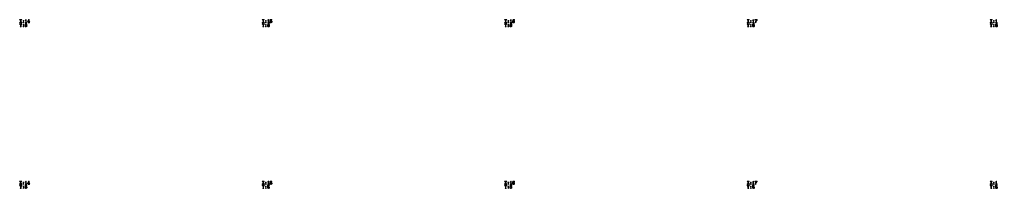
# Model space of a CAD drawing. Extents: x 3411 to 238236, y 6926 to 86361.
# Drawn here: x 175011 to 187103, y 27671 to 29762 of the extents above; entities that cross this region are included whole.
import ezdxf

# ---------------------------------------------------------------- set-up
doc = ezdxf.new("R2010")
doc.units = 13
doc.header["$MEASUREMENT"] = 0
doc.layers.add('L3D0 Base', color=3, linetype='Continuous')

msp = doc.modelspace()

# ---------------------------------------------------------------- linework, layer by layer
at = {"layer": 'L3D0 Base', "lineweight": 0}
for points in [[(175021, 29762), (175015, 29762), (175012, 29759), (175015, 29757), (175016, 29757), (175023, 29743), (175026, 29737), (175030, 29727), (175029, 29727), (175028, 29724), (175031, 29722), (175037, 29722), (175040, 29724), (175037, 29727), (175037, 29727), (175028, 29743), (175026, 29749), (175022, 29757), (175024, 29759)], [(175036, 29762), (175030, 29762), (175026, 29759), (175029, 29757), (175026, 29749), (175028, 29743), (175034, 29757), (175036, 29757), (175039, 29759)], [(175058, 29750), (175055, 29749), (175054, 29746), (175055, 29743), (175058, 29741), (175061, 29743), (175062, 29745), (175061, 29749)], [(175091, 29762), (175089, 29760), (175087, 29757), (175082, 29755), (175080, 29752), (175089, 29751), (175089, 29727), (175083, 29727), (175080, 29724), (175083, 29722), (175098, 29722), (175101, 29724), (175100, 29727), (175100, 29727), (175098, 29727), (175093, 29727), (175093, 29759)], [(175080, 29752), (175082, 29750), (175083, 29750), (175089, 29751)], [(175126, 29762), (175125, 29762), (175123, 29762), (175122, 29761), (175108, 29738), (175107, 29736), (175108, 29734), (175111, 29733), (175125, 29733), (175125, 29727), (175122, 29727), (175119, 29724), (175122, 29722), (175132, 29722), (175135, 29724), (175135, 29727), (175134, 29727), (175132, 29727), (175129, 29727), (175129, 29733), (175134, 29733), (175136, 29735), (175134, 29737), (175129, 29737), (175113, 29737), (175125, 29757), (175129, 29759), (175129, 29762)], [(175129, 29759), (175125, 29757), (175125, 29737), (175113, 29737), (175129, 29737)], [(178019, 29762), (178013, 29762), (178011, 29759), (178013, 29757), (178015, 29757), (178022, 29743), (178024, 29737), (178029, 29727), (178027, 29727), (178027, 29724), (178029, 29722), (178036, 29722), (178039, 29724), (178036, 29727), (178035, 29727), (178026, 29743), (178024, 29749), (178020, 29757), (178022, 29759)], [(178034, 29762), (178028, 29762), (178025, 29759), (178027, 29757), (178024, 29749), (178026, 29743), (178033, 29757), (178034, 29757), (178037, 29759)], [(178057, 29750), (178054, 29749), (178052, 29746), (178054, 29743), (178057, 29741), (178059, 29743), (178061, 29745), (178059, 29749)], [(178089, 29762), (178087, 29760), (178086, 29757), (178082, 29755), (178079, 29752), (178087, 29751), (178087, 29727), (178082, 29727), (178079, 29724), (178082, 29722), (178097, 29722), (178100, 29724), (178100, 29727), (178098, 29727), (178097, 29727), (178092, 29727), (178092, 29759)], [(178079, 29752), (178081, 29750), (178082, 29750), (178087, 29751)], [(178128, 29762), (178113, 29762), (178110, 29761), (178110, 29758), (178110, 29741), (178110, 29741), (178110, 29739), (178112, 29738), (178114, 29740), (178116, 29741), (178121, 29743), (178130, 29744), (178115, 29746), (178115, 29757), (178128, 29757), (178131, 29759), (178131, 29761), (178130, 29762)], [(178121, 29748), (178121, 29748), (178115, 29746), (178130, 29744), (178127, 29746)], [(181018, 29762), (181012, 29762), (181009, 29759), (181012, 29757), (181013, 29757), (181020, 29743), (181022, 29737), (181028, 29727), (181025, 29727), (181025, 29724), (181028, 29722), (181034, 29722), (181037, 29724), (181034, 29727), (181033, 29727), (181025, 29743), (181022, 29749), (181018, 29757), (181021, 29759)], [(181032, 29762), (181026, 29762), (181023, 29759), (181026, 29757), (181022, 29749), (181025, 29743), (181032, 29757), (181032, 29757), (181036, 29759)], [(181055, 29750), (181052, 29749), (181050, 29746), (181052, 29743), (181055, 29741), (181058, 29743), (181059, 29745), (181058, 29749)], [(181088, 29762), (181085, 29760), (181084, 29757), (181080, 29755), (181077, 29752), (181085, 29751), (181085, 29727), (181080, 29727), (181078, 29724), (181080, 29722), (181096, 29722), (181098, 29724), (181098, 29727), (181096, 29727), (181096, 29727), (181090, 29727), (181090, 29759)], [(181077, 29752), (181079, 29750), (181080, 29750), (181085, 29751)], [(181123, 29762), (181120, 29762), (181116, 29760), (181111, 29756), (181109, 29753), (181106, 29748), (181106, 29741), (181106, 29737), (181107, 29732), (181107, 29730), (181110, 29726), (181119, 29727), (181115, 29727), (181112, 29733), (181112, 29737), (181114, 29741), (181114, 29741), (181120, 29743), (181128, 29744), (181111, 29745), (181113, 29749), (181116, 29754), (181117, 29755), (181123, 29757), (181129, 29760), (181128, 29761)], [(181120, 29748), (181117, 29748), (181111, 29745), (181128, 29744), (181125, 29747)], [(181129, 29760), (181123, 29757), (181125, 29757), (181124, 29755), (181125, 29752), (181127, 29751), (181130, 29752), (181131, 29755)], [(184017, 29762), (184011, 29762), (184007, 29759), (184011, 29757), (184011, 29757), (184018, 29743), (184021, 29737), (184026, 29727), (184025, 29727), (184024, 29724), (184026, 29722), (184032, 29722), (184035, 29724), (184032, 29727), (184032, 29727), (184024, 29743), (184021, 29749), (184017, 29757), (184019, 29759)], [(184031, 29762), (184025, 29762), (184022, 29759), (184025, 29757), (184021, 29749), (184024, 29743), (184030, 29757), (184031, 29757), (184034, 29759)], [(184053, 29750), (184050, 29749), (184049, 29746), (184050, 29743), (184053, 29741), (184057, 29743), (184057, 29745), (184057, 29749)], [(184087, 29762), (184085, 29760), (184082, 29757), (184078, 29755), (184075, 29752), (184084, 29751), (184084, 29727), (184079, 29727), (184076, 29724), (184079, 29722), (184094, 29722), (184096, 29724), (184096, 29727), (184095, 29727), (184094, 29727), (184088, 29727), (184088, 29759)], [(184075, 29752), (184078, 29750), (184078, 29750), (184084, 29751)], [(184106, 29762), (184105, 29762), (184104, 29761), (184104, 29759), (184104, 29757), (184124, 29757), (184120, 29753), (184117, 29748), (184116, 29744), (184113, 29739), (184113, 29737), (184112, 29731), (184112, 29731), (184112, 29725), (184114, 29721), (184116, 29722), (184116, 29724), (184117, 29730), (184118, 29736), (184120, 29741), (184122, 29746), (184123, 29748), (184126, 29752), (184130, 29756), (184131, 29758), (184131, 29759), (184131, 29761), (184130, 29762), (184128, 29762), (184109, 29762)], [(184104, 29757), (184104, 29755), (184105, 29754), (184106, 29754), (184109, 29755), (184109, 29757), (184124, 29757)], [(187021, 29762), (187015, 29762), (187012, 29759), (187015, 29757), (187016, 29757), (187023, 29743), (187026, 29737), (187030, 29727), (187029, 29727), (187028, 29724), (187031, 29722), (187037, 29722), (187041, 29724), (187037, 29727), (187036, 29727), (187028, 29743), (187026, 29749), (187022, 29757), (187024, 29759)], [(187036, 29762), (187030, 29762), (187026, 29759), (187029, 29757), (187026, 29749), (187028, 29743), (187034, 29757), (187036, 29757), (187038, 29759)], [(187058, 29750), (187055, 29749), (187054, 29746), (187055, 29743), (187058, 29741), (187061, 29743), (187062, 29745), (187061, 29749)], [(187091, 29762), (187089, 29760), (187087, 29757), (187083, 29755), (187080, 29752), (187088, 29751), (187088, 29727), (187083, 29727), (187080, 29724), (187083, 29722), (187098, 29722), (187101, 29724), (187100, 29727), (187100, 29727), (187098, 29727), (187093, 29727), (187093, 29759)], [(187080, 29752), (187083, 29750), (187083, 29750), (187088, 29751)], [(175020, 29711), (175014, 29711), (175011, 29709), (175014, 29706), (175015, 29706), (175023, 29688), (175026, 29694), (175020, 29706), (175023, 29709)], [(175023, 29743), (175016, 29727), (175014, 29727), (175012, 29724), (175014, 29722), (175020, 29722), (175023, 29724), (175021, 29727), (175026, 29737)], [(175038, 29711), (175032, 29711), (175029, 29709), (175031, 29706), (175026, 29694), (175023, 29688), (175023, 29677), (175023, 29677), (175019, 29674), (175020, 29673), (175021, 29672), (175023, 29672), (175030, 29672), (175032, 29674), (175032, 29676), (175031, 29677), (175030, 29677), (175029, 29677), (175029, 29688), (175037, 29706), (175038, 29706), (175040, 29709)], [(175058, 29731), (175055, 29730), (175054, 29727), (175055, 29723), (175058, 29722), (175061, 29723), (175062, 29727), (175061, 29730)], [(175058, 29700), (175055, 29699), (175054, 29695), (175055, 29692), (175058, 29691), (175061, 29692), (175062, 29695), (175061, 29699)], [(175058, 29681), (175055, 29680), (175054, 29677), (175055, 29674), (175058, 29672), (175061, 29674), (175062, 29677), (175061, 29680)], [(175093, 29712), (175092, 29712), (175086, 29710), (175082, 29706), (175079, 29703), (175078, 29698), (175077, 29691), (175077, 29688), (175079, 29682), (175079, 29681), (175082, 29676), (175090, 29676), (175086, 29677), (175083, 29683), (175082, 29687), (175085, 29691), (175085, 29691), (175090, 29693), (175100, 29694), (175082, 29695), (175083, 29699), (175086, 29704), (175089, 29706), (175093, 29707), (175100, 29710), (175099, 29711)], [(175091, 29698), (175087, 29698), (175082, 29695), (175100, 29694), (175096, 29697)], [(175100, 29694), (175090, 29693), (175091, 29693), (175096, 29691), (175096, 29690), (175098, 29684), (175098, 29684), (175096, 29679), (175095, 29678), (175090, 29676), (175082, 29676), (175086, 29673), (175090, 29671), (175094, 29672), (175099, 29675), (175102, 29679), (175103, 29684), (175102, 29689)], [(175100, 29710), (175093, 29707), (175096, 29706), (175096, 29705), (175097, 29702), (175099, 29702), (175101, 29702), (175102, 29705)], [(178019, 29711), (178012, 29711), (178009, 29709), (178012, 29706), (178013, 29706), (178022, 29688), (178024, 29694), (178019, 29706), (178021, 29709)], [(178022, 29743), (178014, 29727), (178012, 29727), (178010, 29724), (178012, 29722), (178019, 29722), (178022, 29724), (178019, 29727), (178024, 29737)], [(178036, 29711), (178030, 29711), (178027, 29709), (178029, 29706), (178024, 29694), (178022, 29688), (178022, 29677), (178021, 29677), (178018, 29674), (178019, 29673), (178019, 29672), (178021, 29672), (178028, 29672), (178031, 29674), (178030, 29676), (178029, 29677), (178028, 29677), (178027, 29677), (178027, 29688), (178036, 29706), (178036, 29706), (178040, 29709)], [(178057, 29731), (178054, 29730), (178052, 29727), (178054, 29723), (178057, 29722), (178059, 29723), (178061, 29727), (178059, 29730)], [(178057, 29700), (178054, 29699), (178052, 29695), (178054, 29692), (178057, 29691), (178059, 29692), (178061, 29695), (178059, 29699)], [(178057, 29681), (178054, 29680), (178052, 29677), (178054, 29674), (178057, 29672), (178059, 29674), (178061, 29677), (178059, 29680)], [(178092, 29712), (178090, 29712), (178085, 29710), (178081, 29706), (178079, 29703), (178076, 29698), (178075, 29691), (178075, 29688), (178077, 29682), (178077, 29681), (178080, 29676), (178089, 29676), (178085, 29677), (178082, 29683), (178081, 29687), (178083, 29691), (178083, 29691), (178089, 29693), (178098, 29694), (178081, 29695), (178082, 29699), (178085, 29704), (178087, 29706), (178092, 29707), (178098, 29710), (178097, 29711)], [(178098, 29694), (178089, 29693), (178089, 29693), (178094, 29691), (178095, 29690), (178096, 29684), (178096, 29684), (178094, 29679), (178093, 29678), (178089, 29676), (178080, 29676), (178084, 29673), (178089, 29671), (178093, 29672), (178097, 29675), (178100, 29679), (178101, 29684), (178100, 29689)], [(178089, 29698), (178086, 29698), (178081, 29695), (178098, 29694), (178095, 29697)], [(178098, 29710), (178092, 29707), (178095, 29706), (178094, 29705), (178095, 29702), (178097, 29702), (178100, 29702), (178100, 29705)], [(178110, 29735), (178109, 29734), (178107, 29731), (178108, 29729), (178111, 29724), (178114, 29723), (178120, 29721), (178124, 29723), (178130, 29725), (178120, 29727), (178117, 29727), (178113, 29730), (178114, 29732), (178113, 29734)], [(178130, 29744), (178121, 29743), (178122, 29743), (178127, 29740), (178127, 29740), (178128, 29734), (178128, 29734), (178126, 29729), (178125, 29728), (178120, 29727), (178130, 29725), (178132, 29729), (178134, 29734), (178133, 29738)], [(181020, 29743), (181012, 29727), (181011, 29727), (181008, 29724), (181011, 29722), (181018, 29722), (181020, 29724), (181018, 29727), (181022, 29737)], [(181017, 29711), (181011, 29711), (181008, 29709), (181011, 29706), (181011, 29706), (181020, 29688), (181023, 29694), (181017, 29706), (181020, 29709)], [(181035, 29711), (181029, 29711), (181025, 29709), (181029, 29706), (181023, 29694), (181020, 29688), (181020, 29677), (181019, 29677), (181016, 29674), (181017, 29673), (181018, 29672), (181019, 29672), (181026, 29672), (181029, 29674), (181029, 29676), (181028, 29677), (181026, 29677), (181025, 29677), (181025, 29688), (181034, 29706), (181035, 29706), (181038, 29709)], [(181055, 29731), (181052, 29730), (181050, 29727), (181052, 29723), (181055, 29722), (181058, 29723), (181059, 29727), (181058, 29730)], [(181055, 29700), (181052, 29699), (181050, 29695), (181052, 29692), (181055, 29691), (181058, 29692), (181059, 29695), (181058, 29699)], [(181055, 29681), (181052, 29680), (181050, 29677), (181052, 29674), (181055, 29672), (181058, 29674), (181059, 29677), (181058, 29680)], [(181090, 29712), (181089, 29712), (181083, 29710), (181079, 29706), (181077, 29703), (181075, 29698), (181074, 29691), (181075, 29688), (181075, 29682), (181075, 29681), (181078, 29676), (181087, 29676), (181083, 29677), (181080, 29683), (181080, 29687), (181082, 29691), (181082, 29691), (181087, 29693), (181096, 29694), (181079, 29695), (181081, 29699), (181083, 29704), (181085, 29706), (181090, 29707), (181097, 29710), (181096, 29711)], [(181096, 29694), (181087, 29693), (181088, 29693), (181092, 29691), (181093, 29690), (181095, 29684), (181095, 29684), (181092, 29679), (181092, 29678), (181087, 29676), (181078, 29676), (181082, 29673), (181087, 29671), (181091, 29672), (181096, 29675), (181099, 29679), (181099, 29684), (181099, 29689)], [(181088, 29698), (181085, 29698), (181079, 29695), (181096, 29694), (181093, 29697)], [(181097, 29710), (181090, 29707), (181093, 29706), (181092, 29705), (181093, 29702), (181096, 29702), (181098, 29702), (181099, 29705)], [(181128, 29744), (181120, 29743), (181120, 29743), (181125, 29741), (181125, 29741), (181127, 29734), (181127, 29734), (181124, 29729), (181124, 29728), (181119, 29727), (181110, 29726), (181114, 29723), (181119, 29721), (181124, 29722), (181128, 29725), (181131, 29729), (181132, 29734), (181131, 29739)], [(184015, 29711), (184009, 29711), (184006, 29709), (184009, 29706), (184010, 29706), (184018, 29688), (184021, 29694), (184016, 29706), (184018, 29709)], [(184018, 29743), (184011, 29727), (184010, 29727), (184007, 29724), (184010, 29722), (184016, 29722), (184018, 29724), (184016, 29727), (184021, 29737)], [(184033, 29711), (184027, 29711), (184025, 29709), (184027, 29706), (184021, 29694), (184018, 29688), (184018, 29677), (184018, 29677), (184014, 29674), (184015, 29673), (184016, 29672), (184018, 29672), (184025, 29672), (184028, 29674), (184027, 29676), (184026, 29677), (184025, 29677), (184024, 29677), (184024, 29688), (184032, 29706), (184033, 29706), (184036, 29709)], [(184053, 29731), (184050, 29730), (184049, 29727), (184050, 29723), (184053, 29722), (184057, 29723), (184057, 29727), (184057, 29730)], [(184053, 29700), (184050, 29699), (184049, 29695), (184050, 29692), (184053, 29691), (184057, 29692), (184057, 29695), (184057, 29699)], [(184053, 29681), (184050, 29680), (184049, 29677), (184050, 29674), (184053, 29672), (184057, 29674), (184057, 29677), (184057, 29680)], [(184088, 29712), (184087, 29712), (184082, 29710), (184078, 29706), (184075, 29703), (184073, 29698), (184072, 29691), (184073, 29688), (184074, 29682), (184074, 29681), (184077, 29676), (184085, 29676), (184081, 29677), (184078, 29683), (184078, 29687), (184081, 29691), (184081, 29691), (184085, 29693), (184095, 29694), (184078, 29695), (184079, 29699), (184082, 29704), (184084, 29706), (184088, 29707), (184095, 29710), (184095, 29711)], [(184095, 29694), (184085, 29693), (184086, 29693), (184091, 29691), (184092, 29690), (184093, 29684), (184093, 29684), (184091, 29679), (184091, 29678), (184085, 29676), (184077, 29676), (184081, 29673), (184085, 29671), (184090, 29672), (184095, 29675), (184097, 29679), (184099, 29684), (184098, 29689)], [(184086, 29698), (184083, 29698), (184078, 29695), (184095, 29694), (184092, 29697)], [(184095, 29710), (184088, 29707), (184092, 29706), (184091, 29705), (184092, 29702), (184094, 29702), (184096, 29702), (184097, 29705)], [(187020, 29711), (187014, 29711), (187011, 29709), (187014, 29706), (187015, 29706), (187023, 29688), (187026, 29694), (187020, 29706), (187023, 29709)], [(187023, 29743), (187016, 29727), (187014, 29727), (187012, 29724), (187014, 29722), (187020, 29722), (187023, 29724), (187021, 29727), (187026, 29737)], [(187038, 29711), (187032, 29711), (187029, 29709), (187031, 29706), (187026, 29694), (187023, 29688), (187023, 29677), (187023, 29677), (187019, 29674), (187020, 29673), (187021, 29672), (187023, 29672), (187030, 29672), (187032, 29674), (187032, 29676), (187030, 29677), (187030, 29677), (187028, 29677), (187028, 29688), (187037, 29706), (187038, 29706), (187041, 29709)], [(187058, 29731), (187055, 29730), (187054, 29727), (187055, 29723), (187058, 29722), (187061, 29723), (187062, 29727), (187061, 29730)], [(187058, 29700), (187055, 29699), (187054, 29695), (187055, 29692), (187058, 29691), (187061, 29692), (187062, 29695), (187061, 29699)], [(187058, 29681), (187055, 29680), (187054, 29677), (187055, 29674), (187058, 29672), (187061, 29674), (187062, 29677), (187061, 29680)], [(187093, 29712), (187092, 29712), (187086, 29710), (187082, 29706), (187079, 29703), (187078, 29698), (187077, 29691), (187077, 29688), (187078, 29682), (187079, 29681), (187081, 29676), (187090, 29676), (187086, 29677), (187083, 29683), (187083, 29687), (187085, 29691), (187085, 29691), (187090, 29693), (187100, 29694), (187083, 29695), (187083, 29699), (187086, 29704), (187088, 29706), (187093, 29707), (187100, 29710), (187099, 29711)], [(187100, 29694), (187090, 29693), (187091, 29693), (187096, 29691), (187096, 29690), (187098, 29684), (187098, 29684), (187096, 29679), (187095, 29678), (187090, 29676), (187081, 29676), (187086, 29673), (187090, 29671), (187094, 29672), (187099, 29675), (187102, 29679), (187103, 29684), (187102, 29689)], [(187090, 29698), (187087, 29698), (187083, 29695), (187100, 29694), (187096, 29697)], [(187100, 29710), (187093, 29707), (187096, 29706), (187096, 29705), (187097, 29702), (187099, 29702), (187101, 29702), (187102, 29705)], [(175020, 27712), (175014, 27712), (175011, 27709), (175014, 27706), (175015, 27706), (175023, 27688), (175026, 27694), (175020, 27706), (175023, 27709)], [(175021, 27762), (175015, 27762), (175012, 27759), (175015, 27757), (175016, 27757), (175023, 27743), (175026, 27738), (175030, 27727), (175029, 27727), (175028, 27724), (175031, 27722), (175037, 27722), (175040, 27724), (175037, 27727), (175037, 27727), (175028, 27743), (175026, 27749), (175022, 27757), (175024, 27759)], [(175023, 27743), (175016, 27727), (175014, 27727), (175012, 27724), (175014, 27722), (175020, 27722), (175023, 27724), (175021, 27727), (175026, 27738)], [(175038, 27712), (175032, 27712), (175029, 27709), (175031, 27706), (175026, 27694), (175023, 27688), (175023, 27677), (175023, 27677), (175019, 27674), (175020, 27673), (175021, 27672), (175023, 27672), (175030, 27672), (175032, 27674), (175032, 27676), (175031, 27677), (175030, 27677), (175029, 27677), (175029, 27688), (175037, 27706), (175038, 27706), (175040, 27709)], [(175036, 27762), (175030, 27762), (175026, 27759), (175029, 27757), (175026, 27749), (175028, 27743), (175034, 27757), (175036, 27757), (175039, 27759)], [(175058, 27750), (175055, 27749), (175054, 27746), (175055, 27743), (175058, 27741), (175061, 27743), (175062, 27746), (175061, 27749)], [(175058, 27731), (175055, 27730), (175054, 27727), (175055, 27723), (175058, 27722), (175061, 27723), (175062, 27727), (175061, 27730)], [(175058, 27700), (175055, 27699), (175054, 27695), (175055, 27692), (175058, 27692), (175061, 27693), (175062, 27695), (175061, 27699)], [(175098, 27712), (175082, 27712), (175079, 27711), (175079, 27709), (175079, 27692), (175079, 27690), (175080, 27689), (175082, 27688), (175084, 27690), (175086, 27692), (175091, 27693), (175100, 27694), (175084, 27696), (175084, 27706), (175098, 27706), (175101, 27709), (175100, 27711), (175100, 27712)], [(175091, 27762), (175089, 27760), (175087, 27757), (175082, 27755), (175080, 27752), (175089, 27752), (175089, 27727), (175083, 27727), (175080, 27724), (175083, 27722), (175098, 27722), (175101, 27724), (175100, 27727), (175100, 27727), (175098, 27727), (175093, 27727), (175093, 27759)], [(175080, 27752), (175082, 27750), (175083, 27750), (175089, 27752)], [(175091, 27698), (175089, 27698), (175084, 27696), (175100, 27694), (175097, 27696)], [(175100, 27694), (175091, 27693), (175091, 27693), (175096, 27690), (175097, 27690), (175098, 27685), (175098, 27684), (175096, 27679), (175094, 27678), (175089, 27677), (175099, 27675), (175102, 27679), (175103, 27685), (175103, 27688)], [(175126, 27762), (175125, 27762), (175123, 27762), (175122, 27761), (175108, 27738), (175107, 27736), (175108, 27734), (175111, 27733), (175125, 27733), (175125, 27727), (175122, 27727), (175119, 27724), (175122, 27722), (175132, 27722), (175135, 27724), (175135, 27727), (175134, 27727), (175132, 27727), (175129, 27727), (175129, 27733), (175134, 27733), (175136, 27735), (175134, 27738), (175129, 27738), (175113, 27738), (175125, 27757), (175129, 27759), (175129, 27762)], [(175129, 27759), (175125, 27757), (175125, 27738), (175113, 27738), (175129, 27738)], [(178019, 27712), (178012, 27712), (178009, 27709), (178012, 27706), (178013, 27706), (178022, 27688), (178024, 27694), (178019, 27706), (178021, 27709)], [(178022, 27743), (178014, 27727), (178012, 27727), (178010, 27724), (178012, 27722), (178019, 27722), (178022, 27724), (178019, 27727), (178024, 27738)], [(178019, 27762), (178013, 27762), (178011, 27759), (178013, 27757), (178015, 27757), (178022, 27743), (178024, 27738), (178029, 27727), (178027, 27727), (178027, 27724), (178029, 27722), (178036, 27722), (178039, 27724), (178036, 27727), (178035, 27727), (178026, 27743), (178024, 27749), (178020, 27757), (178022, 27759)], [(178036, 27712), (178030, 27712), (178027, 27709), (178029, 27706), (178024, 27694), (178022, 27688), (178022, 27677), (178021, 27677), (178018, 27674), (178019, 27673), (178019, 27672), (178021, 27672), (178028, 27672), (178031, 27674), (178030, 27676), (178029, 27677), (178028, 27677), (178027, 27677), (178027, 27688), (178036, 27706), (178036, 27706), (178040, 27709)], [(178034, 27762), (178028, 27762), (178025, 27759), (178027, 27757), (178024, 27749), (178026, 27743), (178033, 27757), (178034, 27757), (178037, 27759)], [(178057, 27750), (178054, 27749), (178052, 27746), (178054, 27743), (178057, 27741), (178059, 27743), (178061, 27746), (178059, 27749)], [(178057, 27731), (178054, 27730), (178052, 27727), (178054, 27723), (178057, 27722), (178059, 27723), (178061, 27727), (178059, 27730)], [(178057, 27700), (178054, 27699), (178052, 27695), (178054, 27692), (178057, 27692), (178059, 27693), (178061, 27695), (178059, 27699)], [(178096, 27712), (178080, 27712), (178079, 27711), (178078, 27709), (178078, 27692), (178078, 27690), (178079, 27689), (178080, 27688), (178082, 27690), (178084, 27692), (178089, 27693), (178098, 27694), (178082, 27696), (178082, 27706), (178096, 27706), (178100, 27709), (178099, 27711), (178098, 27712)], [(178089, 27762), (178087, 27760), (178086, 27757), (178082, 27755), (178079, 27752), (178087, 27752), (178087, 27727), (178082, 27727), (178079, 27724), (178082, 27722), (178097, 27722), (178100, 27724), (178100, 27727), (178098, 27727), (178097, 27727), (178092, 27727), (178092, 27759)], [(178079, 27752), (178081, 27750), (178082, 27750), (178087, 27752)], [(178089, 27698), (178088, 27698), (178082, 27696), (178098, 27694), (178095, 27696)], [(178098, 27694), (178089, 27693), (178089, 27693), (178095, 27690), (178095, 27690), (178096, 27685), (178096, 27684), (178094, 27679), (178093, 27678), (178088, 27677), (178097, 27675), (178100, 27679), (178101, 27685), (178101, 27688)], [(178110, 27735), (178109, 27734), (178107, 27731), (178108, 27730), (178111, 27724), (178114, 27723), (178120, 27722), (178124, 27723), (178130, 27725), (178120, 27727), (178117, 27727), (178113, 27730), (178114, 27732), (178113, 27734)], [(178128, 27762), (178113, 27762), (178110, 27761), (178110, 27759), (178110, 27741), (178110, 27741), (178110, 27739), (178112, 27739), (178114, 27740), (178116, 27741), (178121, 27743), (178130, 27744), (178115, 27746), (178115, 27757), (178128, 27757), (178131, 27759), (178131, 27761), (178130, 27762)], [(178121, 27748), (178121, 27748), (178115, 27746), (178130, 27744), (178127, 27746)], [(178130, 27744), (178121, 27743), (178122, 27743), (178127, 27741), (178127, 27740), (178128, 27734), (178128, 27734), (178126, 27729), (178125, 27728), (178120, 27727), (178130, 27725), (178132, 27729), (178134, 27734), (178133, 27738)], [(181020, 27743), (181012, 27727), (181011, 27727), (181008, 27724), (181011, 27722), (181018, 27722), (181020, 27724), (181018, 27727), (181022, 27738)], [(181017, 27712), (181011, 27712), (181008, 27709), (181011, 27706), (181011, 27706), (181020, 27688), (181023, 27694), (181017, 27706), (181020, 27709)], [(181018, 27762), (181012, 27762), (181009, 27759), (181012, 27757), (181013, 27757), (181020, 27743), (181022, 27738), (181028, 27727), (181025, 27727), (181025, 27724), (181028, 27722), (181034, 27722), (181037, 27724), (181034, 27727), (181033, 27727), (181025, 27743), (181022, 27749), (181018, 27757), (181021, 27759)], [(181035, 27712), (181029, 27712), (181025, 27709), (181029, 27706), (181023, 27694), (181020, 27688), (181020, 27677), (181019, 27677), (181016, 27674), (181017, 27673), (181018, 27672), (181019, 27672), (181026, 27672), (181029, 27674), (181029, 27676), (181028, 27677), (181026, 27677), (181025, 27677), (181025, 27688), (181034, 27706), (181035, 27706), (181038, 27709)], [(181032, 27762), (181026, 27762), (181023, 27759), (181026, 27757), (181022, 27749), (181025, 27743), (181032, 27757), (181032, 27757), (181036, 27759)], [(181055, 27750), (181052, 27749), (181050, 27746), (181052, 27743), (181055, 27741), (181058, 27743), (181059, 27746), (181058, 27749)], [(181055, 27731), (181052, 27730), (181050, 27727), (181052, 27723), (181055, 27722), (181058, 27723), (181059, 27727), (181058, 27730)], [(181055, 27700), (181052, 27699), (181050, 27695), (181052, 27692), (181055, 27692), (181058, 27693), (181059, 27695), (181058, 27699)], [(181095, 27712), (181079, 27712), (181077, 27711), (181076, 27709), (181076, 27692), (181076, 27690), (181077, 27689), (181078, 27688), (181081, 27690), (181082, 27692), (181088, 27693), (181096, 27694), (181081, 27696), (181081, 27706), (181095, 27706), (181098, 27709), (181097, 27711), (181096, 27712)], [(181088, 27762), (181085, 27760), (181084, 27757), (181080, 27755), (181077, 27752), (181085, 27752), (181085, 27727), (181080, 27727), (181078, 27724), (181080, 27722), (181096, 27722), (181098, 27724), (181098, 27727), (181096, 27727), (181096, 27727), (181090, 27727), (181090, 27759)], [(181077, 27752), (181079, 27750), (181080, 27750), (181085, 27752)], [(181088, 27698), (181086, 27698), (181081, 27696), (181096, 27694), (181093, 27696)], [(181096, 27694), (181088, 27693), (181088, 27693), (181093, 27690), (181093, 27690), (181095, 27685), (181095, 27684), (181092, 27679), (181092, 27678), (181086, 27677), (181096, 27675), (181099, 27679), (181100, 27685), (181099, 27688)], [(181123, 27762), (181120, 27762), (181116, 27760), (181111, 27756), (181109, 27753), (181106, 27748), (181106, 27741), (181106, 27738), (181107, 27732), (181107, 27730), (181110, 27726), (181119, 27727), (181115, 27727), (181112, 27733), (181112, 27737), (181114, 27741), (181114, 27741), (181120, 27743), (181128, 27745), (181111, 27745), (181113, 27749), (181116, 27754), (181117, 27755), (181123, 27758), (181129, 27760), (181128, 27761)], [(181128, 27745), (181120, 27743), (181120, 27743), (181125, 27741), (181125, 27741), (181127, 27735), (181127, 27734), (181124, 27729), (181124, 27728), (181119, 27727), (181110, 27726), (181114, 27723), (181119, 27722), (181124, 27722), (181128, 27725), (181131, 27729), (181132, 27735), (181131, 27739)], [(181120, 27748), (181117, 27748), (181111, 27745), (181128, 27745), (181125, 27747)], [(181129, 27760), (181123, 27758), (181125, 27757), (181124, 27755), (181125, 27753), (181127, 27752), (181130, 27753), (181131, 27755)], [(184015, 27712), (184009, 27712), (184006, 27709), (184009, 27706), (184010, 27706), (184018, 27688), (184021, 27694), (184016, 27706), (184018, 27709)], [(184017, 27762), (184011, 27762), (184007, 27759), (184011, 27757), (184011, 27757), (184018, 27743), (184021, 27738), (184026, 27727), (184025, 27727), (184024, 27724), (184026, 27722), (184032, 27722), (184035, 27724), (184032, 27727), (184032, 27727), (184024, 27743), (184021, 27749), (184017, 27757), (184019, 27759)], [(184018, 27743), (184011, 27727), (184010, 27727), (184007, 27724), (184010, 27722), (184016, 27722), (184018, 27724), (184016, 27727), (184021, 27738)], [(184033, 27712), (184027, 27712), (184025, 27709), (184027, 27706), (184021, 27694), (184018, 27688), (184018, 27677), (184018, 27677), (184014, 27674), (184015, 27673), (184016, 27672), (184018, 27672), (184025, 27672), (184028, 27674), (184027, 27676), (184026, 27677), (184025, 27677), (184024, 27677), (184024, 27688), (184032, 27706), (184033, 27706), (184036, 27709)], [(184031, 27762), (184025, 27762), (184022, 27759), (184025, 27757), (184021, 27749), (184024, 27743), (184030, 27757), (184031, 27757), (184034, 27759)], [(184053, 27750), (184050, 27749), (184049, 27746), (184050, 27743), (184053, 27741), (184057, 27743), (184057, 27746), (184057, 27749)], [(184053, 27731), (184050, 27730), (184049, 27727), (184050, 27723), (184053, 27722), (184057, 27723), (184057, 27727), (184057, 27730)], [(184053, 27700), (184050, 27699), (184049, 27695), (184050, 27692), (184053, 27692), (184057, 27693), (184057, 27695), (184057, 27699)], [(184093, 27712), (184078, 27712), (184075, 27711), (184074, 27709), (184074, 27692), (184074, 27690), (184075, 27689), (184077, 27688), (184079, 27690), (184081, 27692), (184086, 27693), (184095, 27694), (184080, 27696), (184080, 27706), (184093, 27706), (184096, 27709), (184095, 27711), (184095, 27712)], [(184087, 27762), (184085, 27760), (184082, 27757), (184078, 27755), (184075, 27752), (184084, 27752), (184084, 27727), (184079, 27727), (184076, 27724), (184079, 27722), (184094, 27722), (184096, 27724), (184096, 27727), (184095, 27727), (184094, 27727), (184088, 27727), (184088, 27759)], [(184075, 27752), (184078, 27750), (184078, 27750), (184084, 27752)], [(184086, 27698), (184085, 27698), (184080, 27696), (184095, 27694), (184092, 27696)], [(184095, 27694), (184086, 27693), (184087, 27693), (184092, 27690), (184092, 27690), (184093, 27685), (184093, 27684), (184091, 27679), (184090, 27678), (184085, 27677), (184095, 27675), (184097, 27679), (184099, 27685), (184098, 27688)], [(184106, 27762), (184105, 27762), (184104, 27761), (184104, 27759), (184104, 27757), (184124, 27757), (184120, 27753), (184117, 27748), (184116, 27745), (184113, 27739), (184113, 27738), (184112, 27731), (184112, 27731), (184112, 27725), (184114, 27722), (184116, 27723), (184116, 27724), (184117, 27730), (184118, 27736), (184120, 27741), (184122, 27746), (184123, 27748), (184126, 27752), (184130, 27756), (184131, 27758), (184131, 27759), (184131, 27761), (184130, 27762), (184128, 27762), (184109, 27762)], [(184104, 27757), (184104, 27755), (184105, 27754), (184106, 27754), (184109, 27755), (184109, 27757), (184124, 27757)], [(187020, 27712), (187014, 27712), (187011, 27709), (187014, 27706), (187015, 27706), (187023, 27688), (187026, 27694), (187020, 27706), (187023, 27709)], [(187021, 27762), (187015, 27762), (187012, 27759), (187015, 27757), (187016, 27757), (187023, 27743), (187026, 27738), (187030, 27727), (187029, 27727), (187028, 27724), (187031, 27722), (187037, 27722), (187041, 27724), (187037, 27727), (187036, 27727), (187028, 27743), (187026, 27749), (187022, 27757), (187024, 27759)], [(187023, 27743), (187016, 27727), (187014, 27727), (187012, 27724), (187014, 27722), (187020, 27722), (187023, 27724), (187021, 27727), (187026, 27738)], [(187038, 27712), (187032, 27712), (187029, 27709), (187031, 27706), (187026, 27694), (187023, 27688), (187023, 27677), (187023, 27677), (187019, 27674), (187020, 27673), (187021, 27672), (187023, 27672), (187030, 27672), (187032, 27674), (187032, 27676), (187030, 27677), (187030, 27677), (187028, 27677), (187028, 27688), (187037, 27706), (187038, 27706), (187041, 27709)], [(187036, 27762), (187030, 27762), (187026, 27759), (187029, 27757), (187026, 27749), (187028, 27743), (187034, 27757), (187036, 27757), (187038, 27759)], [(187058, 27750), (187055, 27749), (187054, 27746), (187055, 27743), (187058, 27741), (187061, 27743), (187062, 27746), (187061, 27749)], [(187058, 27731), (187055, 27730), (187054, 27727), (187055, 27723), (187058, 27722), (187061, 27723), (187062, 27727), (187061, 27730)], [(187058, 27700), (187055, 27699), (187054, 27695), (187055, 27692), (187058, 27692), (187061, 27693), (187062, 27695), (187061, 27699)], [(187098, 27712), (187082, 27712), (187079, 27711), (187079, 27709), (187079, 27692), (187079, 27690), (187080, 27689), (187082, 27688), (187083, 27690), (187086, 27692), (187091, 27693), (187100, 27694), (187084, 27696), (187084, 27706), (187098, 27706), (187101, 27709), (187100, 27711), (187100, 27712)], [(187091, 27762), (187089, 27760), (187087, 27757), (187083, 27755), (187080, 27752), (187088, 27752), (187088, 27727), (187083, 27727), (187080, 27724), (187083, 27722), (187098, 27722), (187101, 27724), (187100, 27727), (187100, 27727), (187098, 27727), (187093, 27727), (187093, 27759)], [(187080, 27752), (187083, 27750), (187083, 27750), (187088, 27752)], [(187091, 27698), (187090, 27698), (187084, 27696), (187100, 27694), (187097, 27696)], [(187100, 27694), (187091, 27693), (187091, 27693), (187096, 27690), (187096, 27690), (187098, 27685), (187098, 27684), (187095, 27679), (187094, 27678), (187089, 27677), (187099, 27675), (187102, 27679), (187103, 27685), (187102, 27688)], [(175058, 27681), (175055, 27680), (175054, 27677), (175055, 27674), (175058, 27672), (175061, 27674), (175062, 27677), (175061, 27680)], [(175080, 27685), (175078, 27685), (175077, 27681), (175077, 27679), (175080, 27674), (175083, 27673), (175089, 27671), (175094, 27672), (175099, 27675), (175089, 27677), (175086, 27677), (175082, 27680), (175083, 27682), (175082, 27685)], [(178057, 27681), (178054, 27680), (178052, 27677), (178054, 27674), (178057, 27672), (178059, 27674), (178061, 27677), (178059, 27680)], [(178079, 27685), (178076, 27685), (178075, 27681), (178076, 27679), (178079, 27674), (178082, 27673), (178088, 27671), (178093, 27672), (178097, 27675), (178088, 27677), (178086, 27677), (178081, 27680), (178082, 27682), (178081, 27685)], [(181055, 27681), (181052, 27680), (181050, 27677), (181052, 27674), (181055, 27672), (181058, 27674), (181059, 27677), (181058, 27680)], [(181077, 27685), (181075, 27685), (181074, 27681), (181075, 27679), (181078, 27674), (181081, 27673), (181086, 27671), (181091, 27672), (181096, 27675), (181086, 27677), (181084, 27677), (181079, 27680), (181080, 27682), (181079, 27685)], [(184053, 27681), (184050, 27680), (184049, 27677), (184050, 27674), (184053, 27672), (184057, 27674), (184057, 27677), (184057, 27680)], [(184075, 27685), (184074, 27685), (184072, 27681), (184073, 27679), (184076, 27674), (184079, 27673), (184085, 27671), (184089, 27672), (184095, 27675), (184085, 27677), (184082, 27677), (184078, 27680), (184078, 27682), (184078, 27685)], [(187058, 27681), (187055, 27680), (187054, 27677), (187055, 27674), (187058, 27672), (187061, 27674), (187062, 27677), (187061, 27680)], [(187080, 27685), (187078, 27685), (187077, 27681), (187077, 27679), (187080, 27674), (187083, 27673), (187089, 27671), (187094, 27672), (187099, 27675), (187089, 27677), (187086, 27677), (187083, 27680), (187083, 27682), (187083, 27685)]]:
    msp.add_lwpolyline(points, close=True, dxfattribs=at)

doc.saveas('drawing.dxf')
